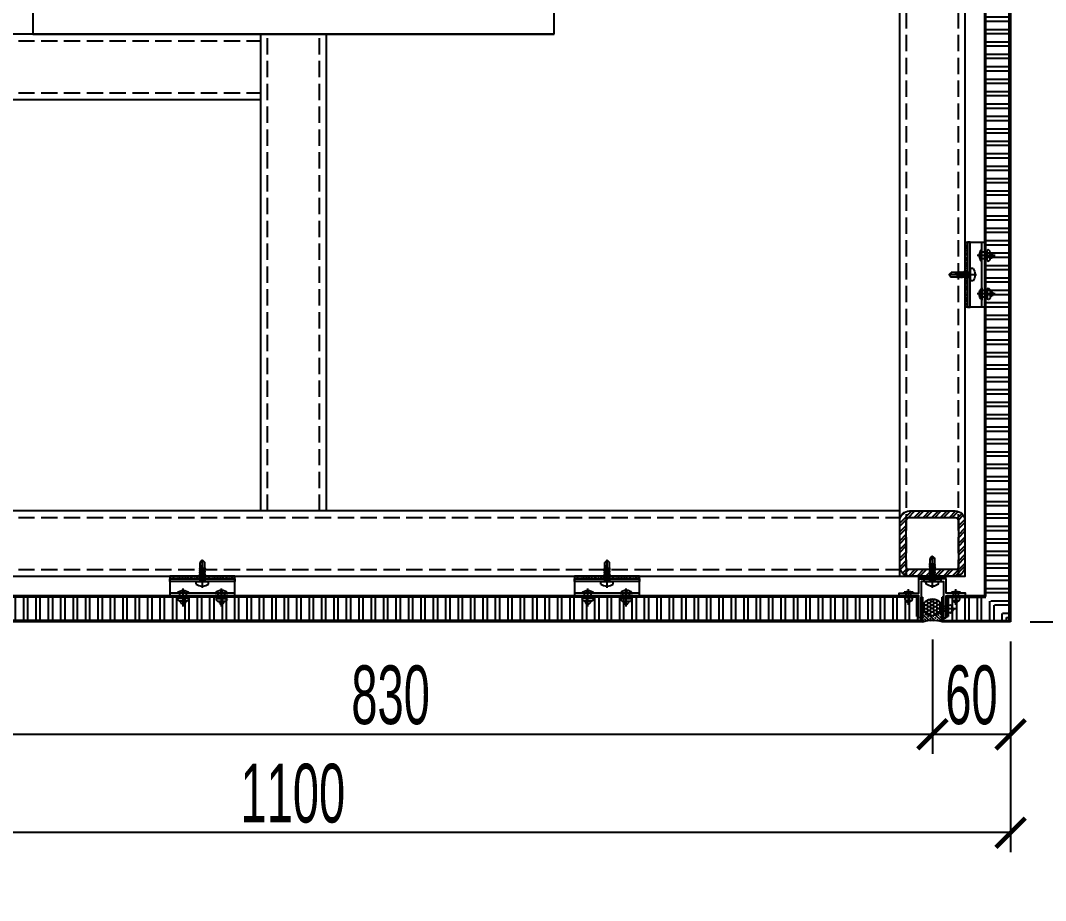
# Model space of a CAD drawing. Extents: x -8792 to 174344, y -43961 to 62816.
# Drawn here: x 20440 to 21226, y -9959 to -9284 of the extents above; entities that cross this region are included whole.
import ezdxf
from ezdxf.xclip import XClip

# ---------------------------------------------------------------- set-up
doc = ezdxf.new("R2010")
doc.units = 0
doc.header["$LTSCALE"] = 50
doc.header["$XCLIPFRAME"] = 0
for name, pattern in [('( Hidden )', [0.375, 0.25, -0.125]), ('CENTER', [2, 1.25, -0.25, 0.25, -0.25]), ('CENTER2', [28.575, 19.05, -3.175, 3.175, -3.175]), ('DASH', [0.35, 0.25, -0.1]), ('DIVIDE', [1.25, 0.5, -0.25, 0, -0.25, 0, -0.25]), ('DOT2', [0.125, 0, -0.125]), ('HIDDEN', [0.375, 0.25, -0.125]), ('JIS_08_15', [17.25, 15, -0.75, 0.75, -0.75])]:
    doc.linetypes.add(name, pattern=pattern)
for name, color, linetype in [('#分隔线', 1, 'JIS_08_15'), ('#标注', 1, 'Continuous'), ('#虚线', 8, 'HIDDEN'), ('#配件', 11, 'Continuous'), ('#钢材', 34, 'Continuous'), ('#铝型材', 3, 'Continuous'), ('2-会议墙身$0$000-灯膜', 4, 'Continuous'), ('6 附件', 6, 'Continuous'), ('8 填充 焊缝', 8, 'Continuous'), ('A-FLOR-OTLN', 4, 'DOT2'), ('GASKET', 150, 'Continuous'), ('hat', 8, 'Continuous'), ('PJ', 4, 'Continuous'), ('STEEL', 34, 'Continuous'), ('TC', 251, 'Continuous'), ('XC', 3, 'Continuous'), ('中心线', 1, 'CENTER2'), ('其他', 4, 'Continuous'), ('吊顶', 7, 'Continuous'), ('螺栓钉类', 241, 'Continuous'), ('铝板', 2, 'Continuous')]:
    doc.layers.add(name, color=color, linetype=linetype)
doc.styles.add('JHZX', font='jrs.shx', dxfattribs={"width": 0.6, "bigfont": 'jhz.shx'})
doc.dimstyles.new('JZBZ-15', dxfattribs={"dimscale": 15, "dimtxt": 3, "dimasz": 1.5, "dimexe": 1, "dimexo": 1, "dimgap": 0.5, "dimtad": 1, "dimdec": 0, "dimdsep": 46, "dimtxsty": 'JHZX', "dimblk1": 'ARCHTICK', "dimblk2": 'ARCHTICK', "dimsah": 1, "dimcen": 0, "dimclrd": 1, "dimclre": 1, "dimclrt": 2, "dimadec": 3, "dimazin": 2, "dimtfac": 1, "dimtdec": 0, "dimtix": 1, "dimtmove": 0, "dimatfit": 3, "dimfxl": 0, "dimtolj": 1, "dimlwd": -1, "dimlwe": -1, "dimarcsym": 0})

# ---------------------------------------------------------------- blocks, each defined once
blk = doc.blocks.new('A$Cbd8d7c8c')
at = {"layer": 'A-FLOR-OTLN', "color": 8}
blk.add_lwpolyline([(-22721.25, -15689.87), (-43719.42, -33393.16, 0.413756), (-43991.61, -36560.98, 0.189672), (122158.17, -126683.04, 0.414786), (124666.02, -124719.49), (133885.17, -48361.88, 0.379931), (116453.25, -23207.95, 0.236452)], format="xyb", dxfattribs=at)
at = {"layer": '吊顶', "const_width": 3}
blk.add_lwpolyline([(36525.16, -42886.24, 0.056654), (31389.8, -41079.32), (30859.09, -40957.78, -0.112536), (21289.45, -36343.72, -0.028917), (3039.01, -19971.01, 0.413532), (-633.62, -19953.38), (-31397.94, -50352.84, 0.414781), (-31416.33, -54033.31, 0.170492), (123964.28, -129414.71, 0.412564), (126841.18, -127143.22), (136317.5, -48655.55, 1.269195), (87076.8, -54393.32)], format="xyb", dxfattribs=at)
blk = doc.blocks.new('A$C4b3b7db2')
at = {"layer": '#铝型材', "color": 8, "linetype": '( Hidden )', "ltscale": 50}
blk.add_lwpolyline([(92, -30), (0, -30), (0, 0), (200, 0), (200, -30), (108, -30), (108, -669.89), (200, -669.89), (200, -699.89), (0, -699.89), (0, -669.89), (92, -669.89)], close=True, dxfattribs=at)
blk = doc.blocks.new('*U104')
at = {"layer": '中心线', "color": 1, "linetype": 'CENTER', "ltscale": 2.357948}
blk.add_line((0, -4.91), (0, 19.39), dxfattribs=at)
at = {"layer": '其他', "color": 4, "linetype": 'Continuous'}
for p, q in [((-2.4, 12.46), (-0.39, 12.75)), ((-2.4, 10.86), (2.4, 11.54)), ((-2.4, 9.26), (2.4, 9.94)), ((-2.4, 7.66), (2.4, 8.34)), ((-1.79, 12.81), (-0.37, 13.08)), ((-1.79, 12.11), (0, 12.45)), ((-1.79, 11.21), (1.79, 11.89)), ((-1.79, 10.51), (1.79, 11.19)), ((-1.79, 9.61), (1.79, 10.29)), ((-1.79, 8.91), (1.79, 9.59)), ((-1.79, 8.01), (1.79, 8.69)), ((-1.79, 7.31), (1.79, 7.99)), ((0.23, 12.49), (1.79, 12.79)), ((0.34, 13.22), (1.79, 13.49)), ((0.48, 12.87), (2.4, 13.14)), ((-2.4, 6.06), (2.4, 6.74)), ((-2.4, 4.46), (2.4, 5.14)), ((-2.4, 2.86), (2.4, 3.54)), ((-2.4, 1.26), (2.4, 1.94)), ((-1.87, 0), (1.79, 0.69)), ((-1.79, 6.41), (1.79, 7.09)), ((-1.79, 5.71), (1.79, 6.39)), ((-1.79, 4.81), (1.79, 5.49)), ((-1.79, 4.11), (1.79, 4.79)), ((-1.79, 3.21), (1.79, 3.89)), ((-1.79, 2.51), (1.79, 3.19)), ((-1.79, 1.61), (1.79, 2.29)), ((-1.79, 0.91), (1.79, 1.59)), ((0, 0), (2.4, 0.34))]:
    blk.add_line(p, q, dxfattribs=at)
at = {"layer": '螺栓钉类', "linetype": 'Continuous'}
for p, q in [((-0.3, 19), (-1.79, 17.51)), ((-1.79, 12.81), (-1.79, 17.51)), ((-0.37, 13.08), (0.3, 19)), ((0, 19), (-0.3, 19)), ((0, 19), (0.3, 19)), ((0.3, 19), (1.79, 17.51)), ((1.79, 13.49), (1.79, 17.51)), ((-2.4, 12.46), (-1.79, 12.81)), ((-2.4, 12.46), (-1.79, 12.11)), ((-2.4, 10.86), (-1.79, 11.21)), ((-2.4, 10.86), (-1.79, 10.51)), ((-2.4, 9.26), (-1.79, 9.61)), ((-2.4, 9.26), (-1.79, 8.91)), ((-2.4, 7.66), (-1.79, 8.01)), ((-1.79, 11.21), (-1.79, 12.11)), ((-1.79, 9.61), (-1.79, 10.51)), ((-1.79, 8.01), (-1.79, 8.91)), ((1.79, 13.49), (2.4, 13.14)), ((1.79, 12.79), (2.4, 13.14)), ((1.79, 11.89), (1.79, 12.79)), ((1.79, 11.89), (2.4, 11.54)), ((1.79, 11.19), (2.4, 11.54)), ((1.79, 10.29), (1.79, 11.19)), ((1.79, 10.29), (2.4, 9.94)), ((1.79, 9.59), (2.4, 9.94)), ((1.79, 8.69), (1.79, 9.59)), ((1.79, 8.69), (2.4, 8.34)), ((1.79, 7.99), (2.4, 8.34)), ((1.79, 7.09), (1.79, 7.99)), ((-4.75, -2.14), (-4.75, 0)), ((-4.75, 0), (-1.99, 0)), ((-2.4, 7.66), (-1.79, 7.31)), ((-2.4, 6.06), (-1.79, 6.41)), ((-2.4, 6.06), (-1.79, 5.71)), ((-2.4, 4.46), (-1.79, 4.81)), ((-2.4, 4.46), (-1.79, 4.11)), ((-2.4, 2.86), (-1.79, 3.21)), ((-2.4, 2.86), (-1.79, 2.51)), ((-2.4, 1.26), (-1.79, 1.61)), ((-2.4, 1.26), (-1.79, 0.91)), ((-1.99, 0), (2.6, 0)), ((-1.79, 6.41), (-1.79, 7.31)), ((-1.79, 4.81), (-1.79, 5.71)), ((-1.79, 3.21), (-1.79, 4.11)), ((-1.79, 1.61), (-1.79, 2.51)), ((-1.79, 0.2), (-1.79, 0.91)), ((1.79, 7.09), (2.4, 6.74)), ((1.79, 6.39), (2.4, 6.74)), ((1.79, 5.49), (1.79, 6.39)), ((1.79, 5.49), (2.4, 5.14)), ((1.79, 4.79), (2.4, 5.14)), ((1.79, 3.89), (1.79, 4.79)), ((1.79, 3.89), (2.4, 3.54)), ((1.79, 3.19), (2.4, 3.54)), ((1.79, 2.29), (1.79, 3.19)), ((1.79, 2.29), (2.4, 1.94)), ((1.79, 1.59), (2.4, 1.94)), ((1.79, 0.69), (1.79, 1.59)), ((1.79, 0.69), (2.4, 0.34)), ((2.4, 0.2), (2.4, 0.34)), ((2.6, 0), (4.75, 0)), ((-0.4, -3.3), (0.4, -3.3)), ((-0.4, -3.69), (-0.4, -3.3)), ((0.4, -3.69), (0.4, -3.3)), ((4.75, -2.14), (4.75, 0))]:
    blk.add_line(p, q, dxfattribs=at)
for centre, radius, start, end in [((-3.34, 21.9), 4.65, 289.46799, 321.50356), ((0.04, 12.89), 0.447, 154.84909, 46.49366), ((-1.99, 0.2), 0.2, 270, 0), ((2.6, 0.2), 0.2, 180, 270), ((0, 4.3), 8, 233.57643, 267.13402), ((0, 4.3), 8, 272.86598, 306.42357)]:
    blk.add_arc(centre, radius, start, end, dxfattribs=at)
blk = doc.blocks.new('jfdm')
h = blk.add_hatch()
h.set_pattern_fill('HONEY', color=0, scale=0.5, style=0)
h.set_pattern_definition([(0, (3e-15, -1.231), (2.38125, 1.374815), [1.5875, -3.175]), (120, (3e-15, -1.231), (-2.38125, 1.374815), [1.5875, -3.175]), (60, (3e-15, -1.231), (3e-07, 2.74963), [-3.175, 1.5875])])
edge = h.paths.add_edge_path()
edge.add_ellipse((7.5, 13.77), major_axis=(0, -7.7), ratio=0.974135, start_angle=0, end_angle=360)
h = blk.add_hatch()
h.set_pattern_fill('ANSI33', color=0, scale=0.5, style=0)
edge = h.paths.add_edge_path()
edge.add_line((7.58, 6.07), (7.5, 6.07))
edge.add_line((7.5, 6.07), (7.38, 6.07))
edge.add_line((7.38, 6.07), (7.26, 6.08))
edge.add_line((7.26, 6.08), (7.14, 6.08))
edge.add_line((7.14, 6.08), (7.02, 6.09))
edge.add_line((7.02, 6.09), (6.9, 6.1))
edge.add_line((6.9, 6.1), (6.78, 6.11))
edge.add_line((6.78, 6.11), (6.66, 6.12))
edge.add_line((6.66, 6.12), (6.55, 6.13))
edge.add_line((6.55, 6.13), (6.43, 6.15))
edge.add_line((6.43, 6.15), (6.31, 6.17))
edge.add_line((6.31, 6.17), (6.19, 6.19))
edge.add_line((6.19, 6.19), (6.07, 6.21))
edge.add_line((6.07, 6.21), (5.96, 6.24))
edge.add_line((5.96, 6.24), (5.84, 6.26))
edge.add_line((5.84, 6.26), (5.72, 6.29))
edge.add_line((5.72, 6.29), (5.61, 6.32))
edge.add_line((5.61, 6.32), (5.49, 6.35))
edge.add_line((5.49, 6.35), (5.38, 6.39))
edge.add_line((5.38, 6.39), (5.26, 6.42))
edge.add_line((5.26, 6.42), (5.15, 6.46))
edge.add_line((5.15, 6.46), (5.04, 6.5))
edge.add_line((5.04, 6.5), (4.92, 6.54))
edge.add_line((4.92, 6.54), (4.81, 6.58))
edge.add_line((4.81, 6.58), (4.7, 6.63))
edge.add_line((4.7, 6.63), (4.59, 6.68))
edge.add_line((4.59, 6.68), (4.48, 6.72))
edge.add_line((4.48, 6.72), (4.37, 6.77))
edge.add_line((4.37, 6.77), (4.26, 6.83))
edge.add_line((4.26, 6.83), (4.15, 6.88))
edge.add_line((4.15, 6.88), (4.05, 6.94))
edge.add_line((4.05, 6.94), (3.94, 6.99))
edge.add_line((3.94, 6.99), (3.84, 7.05))
edge.add_line((3.84, 7.05), (3.73, 7.11))
edge.add_line((3.73, 7.11), (3.63, 7.18))
edge.add_line((3.63, 7.18), (3.53, 7.24))
edge.add_line((3.53, 7.24), (3.43, 7.31))
edge.add_line((3.43, 7.31), (3.33, 7.37))
edge.add_line((3.33, 7.37), (3.23, 7.44))
edge.add_line((3.23, 7.44), (3.13, 7.51))
edge.add_line((3.13, 7.51), (3.03, 7.59))
edge.add_line((3.03, 7.59), (2.94, 7.66))
edge.add_line((2.94, 7.66), (2.84, 7.73))
edge.add_line((2.84, 7.73), (2.75, 7.81))
edge.add_line((2.75, 7.81), (2.66, 7.89))
edge.add_line((2.66, 7.89), (2.57, 7.97))
edge.add_line((2.57, 7.97), (2.48, 8.05))
edge.add_line((2.48, 8.05), (2.39, 8.13))
edge.add_line((2.39, 8.13), (2.3, 8.22))
edge.add_line((2.3, 8.22), (2.22, 8.3))
edge.add_line((2.22, 8.3), (2.13, 8.39))
edge.add_line((2.13, 8.39), (2.05, 8.48))
edge.add_line((2.05, 8.48), (1.97, 8.57))
edge.add_line((1.97, 8.57), (1.89, 8.66))
edge.add_line((1.89, 8.66), (1.81, 8.75))
edge.add_line((1.81, 8.75), (1.73, 8.85))
edge.add_line((1.73, 8.85), (1.66, 8.94))
edge.add_line((1.66, 8.94), (1.58, 9.04))
edge.add_line((1.58, 9.04), (1.51, 9.14))
edge.add_line((1.51, 9.14), (1.44, 9.24))
edge.add_line((1.44, 9.24), (1.37, 9.33))
edge.add_line((1.37, 9.33), (1.3, 9.44))
edge.add_line((1.3, 9.44), (1.24, 9.54))
edge.add_line((1.24, 9.54), (1.17, 9.64))
edge.add_line((1.17, 9.64), (1.11, 9.75))
edge.add_line((1.11, 9.75), (1.05, 9.85))
edge.add_line((1.05, 9.85), (0.98, 9.96))
edge.add_line((0.98, 9.96), (0.93, 10.06))
edge.add_line((0.93, 10.06), (0.87, 10.17))
edge.add_line((0.87, 10.17), (0.81, 10.28))
edge.add_line((0.81, 10.28), (0.76, 10.39))
edge.add_line((0.76, 10.39), (0.71, 10.5))
edge.add_line((0.71, 10.5), (0.66, 10.61))
edge.add_line((0.66, 10.61), (0.61, 10.73))
edge.add_line((0.61, 10.73), (0.57, 10.84))
edge.add_line((0.57, 10.84), (0.52, 10.95))
edge.add_line((0.52, 10.95), (0.48, 11.07))
edge.add_line((0.48, 11.07), (0.44, 11.18))
edge.add_line((0.44, 11.18), (0.4, 11.3))
edge.add_line((0.4, 11.3), (0.36, 11.41))
edge.add_line((0.36, 11.41), (0.32, 11.53))
edge.add_line((0.32, 11.53), (0.29, 11.65))
edge.add_line((0.29, 11.65), (0.26, 11.77))
edge.add_line((0.26, 11.77), (0.23, 11.89))
edge.add_line((0.23, 11.89), (0.2, 12.01))
edge.add_line((0.2, 12.01), (0.17, 12.13))
edge.add_line((0.17, 12.13), (0.15, 12.25))
edge.add_line((0.15, 12.25), (0.13, 12.37))
edge.add_line((0.13, 12.37), (0.1, 12.49))
edge.add_line((0.1, 12.49), (0.09, 12.61))
edge.add_line((0.09, 12.61), (0.07, 12.73))
edge.add_line((0.07, 12.73), (0.05, 12.85))
edge.add_line((0.05, 12.85), (0.04, 12.97))
edge.add_line((0.04, 12.97), (0.03, 13.1))
edge.add_line((0.03, 13.1), (0.02, 13.22))
edge.add_line((0.02, 13.22), (0.01, 13.34))
edge.add_line((0.01, 13.34), (0.01, 13.46))
edge.add_line((0.01, 13.46), (0, 13.59))
edge.add_line((0, 13.59), (0, 13.71))
edge.add_line((0, 13.71), (0, 13.77))
edge.add_line((0, 13.77), (0, 13.77))
edge.add_line((0, 13.77), (0, 0))
edge.add_arc((7.5, -17.11), 18.68, 66.33274, 113.66726, ccw=False)
edge.add_line((15, 0), (15, 13.77))
edge.add_line((15, 13.77), (15, 13.69))
edge.add_line((15, 13.69), (15, 13.62))
edge.add_line((15, 13.62), (15, 13.54))
edge.add_line((15, 13.54), (14.99, 13.46))
edge.add_line((14.99, 13.46), (14.99, 13.38))
edge.add_line((14.99, 13.38), (14.99, 13.31))
edge.add_line((14.99, 13.31), (14.98, 13.23))
edge.add_line((14.98, 13.23), (14.98, 13.15))
edge.add_line((14.98, 13.15), (14.97, 13.07))
edge.add_line((14.97, 13.07), (14.96, 13))
edge.add_line((14.96, 13), (14.95, 12.92))
edge.add_line((14.95, 12.92), (14.95, 12.84))
edge.add_line((14.95, 12.84), (14.94, 12.77))
edge.add_line((14.94, 12.77), (14.93, 12.69))
edge.add_line((14.93, 12.69), (14.91, 12.61))
edge.add_line((14.91, 12.61), (14.9, 12.54))
edge.add_line((14.9, 12.54), (14.89, 12.46))
edge.add_line((14.89, 12.46), (14.88, 12.38))
edge.add_line((14.88, 12.38), (14.86, 12.31))
edge.add_line((14.86, 12.31), (14.85, 12.23))
edge.add_line((14.85, 12.23), (14.83, 12.15))
edge.add_line((14.83, 12.15), (14.82, 12.08))
edge.add_line((14.82, 12.08), (14.8, 12))
edge.add_line((14.8, 12), (14.78, 11.93))
edge.add_line((14.78, 11.93), (14.76, 11.85))
edge.add_line((14.76, 11.85), (14.74, 11.78))
edge.add_line((14.74, 11.78), (14.72, 11.7))
edge.add_line((14.72, 11.7), (14.7, 11.63))
edge.add_line((14.7, 11.63), (14.68, 11.55))
edge.add_line((14.68, 11.55), (14.66, 11.48))
edge.add_line((14.66, 11.48), (14.64, 11.41))
edge.add_line((14.64, 11.41), (14.61, 11.33))
edge.add_line((14.61, 11.33), (14.59, 11.26))
edge.add_line((14.59, 11.26), (14.56, 11.19))
edge.add_line((14.56, 11.19), (14.54, 11.11))
edge.add_line((14.54, 11.11), (14.51, 11.04))
edge.add_line((14.51, 11.04), (14.49, 10.97))
edge.add_line((14.49, 10.97), (14.46, 10.9))
edge.add_line((14.46, 10.9), (14.43, 10.82))
edge.add_line((14.43, 10.82), (14.4, 10.75))
edge.add_line((14.4, 10.75), (14.37, 10.68))
edge.add_line((14.37, 10.68), (14.34, 10.61))
edge.add_line((14.34, 10.61), (14.31, 10.54))
edge.add_line((14.31, 10.54), (14.28, 10.47))
edge.add_line((14.28, 10.47), (14.24, 10.4))
edge.add_line((14.24, 10.4), (14.21, 10.33))
edge.add_line((14.21, 10.33), (14.18, 10.26))
edge.add_line((14.18, 10.26), (14.14, 10.19))
edge.add_line((14.14, 10.19), (14.11, 10.12))
edge.add_line((14.11, 10.12), (14.07, 10.06))
edge.add_line((14.07, 10.06), (14.03, 9.99))
edge.add_line((14.03, 9.99), (14, 9.92))
edge.add_line((14, 9.92), (13.96, 9.85))
edge.add_line((13.96, 9.85), (13.92, 9.79))
edge.add_line((13.92, 9.79), (13.88, 9.72))
edge.add_line((13.88, 9.72), (13.84, 9.66))
edge.add_line((13.84, 9.66), (13.8, 9.59))
edge.add_line((13.8, 9.59), (13.76, 9.53))
edge.add_line((13.76, 9.53), (13.71, 9.46))
edge.add_line((13.71, 9.46), (13.67, 9.4))
edge.add_line((13.67, 9.4), (13.63, 9.33))
edge.add_line((13.63, 9.33), (13.59, 9.27))
edge.add_line((13.59, 9.27), (13.54, 9.21))
edge.add_line((13.54, 9.21), (13.5, 9.15))
edge.add_line((13.5, 9.15), (13.45, 9.08))
edge.add_line((13.45, 9.08), (13.4, 9.02))
edge.add_line((13.4, 9.02), (13.36, 8.96))
edge.add_line((13.36, 8.96), (13.31, 8.9))
edge.add_line((13.31, 8.9), (13.26, 8.84))
edge.add_line((13.26, 8.84), (13.21, 8.78))
edge.add_line((13.21, 8.78), (13.16, 8.72))
edge.add_line((13.16, 8.72), (13.11, 8.67))
edge.add_line((13.11, 8.67), (13.06, 8.61))
edge.add_line((13.06, 8.61), (13.01, 8.55))
edge.add_line((13.01, 8.55), (12.96, 8.49))
edge.add_line((12.96, 8.49), (12.91, 8.44))
edge.add_line((12.91, 8.44), (12.86, 8.38))
edge.add_line((12.86, 8.38), (12.8, 8.33))
edge.add_line((12.8, 8.33), (12.75, 8.27))
edge.add_line((12.75, 8.27), (12.7, 8.22))
edge.add_line((12.7, 8.22), (12.64, 8.16))
edge.add_line((12.64, 8.16), (12.59, 8.11))
edge.add_line((12.59, 8.11), (12.53, 8.06))
edge.add_line((12.53, 8.06), (12.47, 8.01))
edge.add_line((12.47, 8.01), (12.42, 7.96))
edge.add_line((12.42, 7.96), (12.36, 7.91))
edge.add_line((12.36, 7.91), (12.3, 7.86))
edge.add_line((12.3, 7.86), (12.24, 7.81))
edge.add_line((12.24, 7.81), (12.18, 7.76))
edge.add_line((12.18, 7.76), (12.13, 7.71))
edge.add_line((12.13, 7.71), (12.07, 7.66))
edge.add_line((12.07, 7.66), (12.01, 7.62))
edge.add_line((12.01, 7.62), (11.94, 7.57))
edge.add_line((11.94, 7.57), (11.88, 7.52))
edge.add_line((11.88, 7.52), (11.82, 7.48))
edge.add_line((11.82, 7.48), (11.76, 7.43))
edge.add_line((11.76, 7.43), (11.7, 7.39))
edge.add_line((11.7, 7.39), (11.64, 7.35))
edge.add_line((11.64, 7.35), (11.57, 7.31))
edge.add_line((11.57, 7.31), (11.51, 7.26))
edge.add_line((11.51, 7.26), (11.44, 7.22))
edge.add_line((11.44, 7.22), (11.38, 7.18))
edge.add_line((11.38, 7.18), (11.32, 7.14))
edge.add_line((11.32, 7.14), (11.25, 7.1))
edge.add_line((11.25, 7.1), (11.18, 7.06))
edge.add_line((11.18, 7.06), (11.12, 7.03))
edge.add_line((11.12, 7.03), (11.05, 6.99))
edge.add_line((11.05, 6.99), (10.99, 6.95))
edge.add_line((10.99, 6.95), (10.92, 6.92))
edge.add_line((10.92, 6.92), (10.85, 6.88))
edge.add_line((10.85, 6.88), (10.78, 6.85))
edge.add_line((10.78, 6.85), (10.72, 6.81))
edge.add_line((10.72, 6.81), (10.65, 6.78))
edge.add_line((10.65, 6.78), (10.58, 6.75))
edge.add_line((10.58, 6.75), (10.51, 6.72))
edge.add_line((10.51, 6.72), (10.44, 6.69))
edge.add_line((10.44, 6.69), (10.37, 6.66))
edge.add_line((10.37, 6.66), (10.3, 6.63))
edge.add_line((10.3, 6.63), (10.23, 6.6))
edge.add_line((10.23, 6.6), (10.16, 6.57))
edge.add_line((10.16, 6.57), (10.09, 6.54))
edge.add_line((10.09, 6.54), (10.02, 6.52))
edge.add_line((10.02, 6.52), (9.95, 6.49))
edge.add_line((9.95, 6.49), (9.88, 6.47))
edge.add_line((9.88, 6.47), (9.8, 6.44))
edge.add_line((9.8, 6.44), (9.73, 6.42))
edge.add_line((9.73, 6.42), (9.66, 6.4))
edge.add_line((9.66, 6.4), (9.59, 6.38))
edge.add_line((9.59, 6.38), (9.51, 6.35))
edge.add_line((9.51, 6.35), (9.44, 6.33))
edge.add_line((9.44, 6.33), (9.37, 6.31))
edge.add_line((9.37, 6.31), (9.29, 6.3))
edge.add_line((9.29, 6.3), (9.22, 6.28))
edge.add_line((9.22, 6.28), (9.15, 6.26))
edge.add_line((9.15, 6.26), (9.07, 6.24))
edge.add_line((9.07, 6.24), (9, 6.23))
edge.add_line((9, 6.23), (8.93, 6.21))
edge.add_line((8.93, 6.21), (8.85, 6.2))
edge.add_line((8.85, 6.2), (8.78, 6.18))
edge.add_line((8.78, 6.18), (8.7, 6.17))
edge.add_line((8.7, 6.17), (8.63, 6.16))
edge.add_line((8.63, 6.16), (8.55, 6.15))
edge.add_line((8.55, 6.15), (8.48, 6.14))
edge.add_line((8.48, 6.14), (8.4, 6.13))
edge.add_line((8.4, 6.13), (8.33, 6.12))
edge.add_line((8.33, 6.12), (8.25, 6.11))
edge.add_line((8.25, 6.11), (8.18, 6.1))
edge.add_line((8.18, 6.1), (8.1, 6.1))
edge.add_line((8.1, 6.1), (8.03, 6.09))
edge.add_line((8.03, 6.09), (7.95, 6.09))
edge.add_line((7.95, 6.09), (7.88, 6.08))
edge.add_line((7.88, 6.08), (7.8, 6.08))
edge.add_line((7.8, 6.08), (7.73, 6.07))
edge.add_line((7.73, 6.07), (7.65, 6.07))
edge.add_line((7.65, 6.07), (7.58, 6.07))
blk.add_arc((7.5, -17.11), 18.68, 66.33274, 113.66726)
blk.add_ellipse((7.5, 13.77), major_axis=(0, -7.7), ratio=0.974135)
blk = doc.blocks.new('*U327')
at = {"layer": '6 附件', "linetype": 'ByBlock'}
for p, q in [((-3.5, 2.45), (-3.5, 3.15)), ((-3.5, 3.15), (3.5, 3.15)), ((3.5, 2.45), (-3.5, 2.45)), ((-1.8, -2.05), (-1.8, 2.45)), ((1.8, -2.05), (1.8, 2.45)), ((3.5, 3.15), (3.5, 2.45)), ((-1.8, -2.05), (1.8, -2.05)), ((-1.61, -5.58), (-1.8, -5.05)), ((1.8, -5.05), (-1.8, -5.05)), ((-0.63, -6.3), (-1.61, -5.58)), ((-0.55, -6.55), (-0.63, -6.3)), ((0.21, -6.3), (-0.55, -6.55)), ((1.8, -5.05), (0.21, -6.3))]:
    blk.add_line(p, q, dxfattribs=at)
at = {"layer": '6 附件', "linetype": 'DIVIDE'}
blk.add_line((0, -8.05), (0, 5.45), dxfattribs=at)
at = {"layer": '6 附件', "linetype": 'ByBlock'}
for centre, radius, start, end in [((0, -7.91), 11.6, 72.44083, 107.55917), ((-1.46, -3.55), 1.54, 102.68036, 257.31964), ((1.46, -3.55), 1.54, 282.68036, 77.31964)]:
    blk.add_arc(centre, radius, start, end, dxfattribs=at)
blk = doc.blocks.new('A$C09E84542')
at = {"layer": 'hat', "ltscale": 40}
h = blk.add_hatch(dxfattribs=at)
h.set_pattern_fill('ANSI32', color=256)
h.set_pattern_definition([(45, (-2275958.3055, 205986.951), (-3.367596045, 3.367596045), []), (45, (-2275956.0605, 205986.951), (-3.367596045, 3.367596045), [])])
edge = h.paths.add_edge_path()
edge.add_arc((-17.5, -42.5), 7.5, 180, 270, ccw=False)
edge.add_line((-25, -42.5), (-25, -7.5))
edge.add_arc((-17.5, -7.5), 7.5, 90, 180, ccw=False)
edge.add_line((-17.5, 0), (17.5, 0))
edge.add_arc((17.5, -7.5), 7.5, 0, 90, ccw=False)
edge.add_line((25, -7.5), (25, -42.5))
edge.add_arc((17.5, -42.5), 7.5, -90, 0, ccw=False)
edge.add_line((17.5, -50), (-17.5, -50))
edge = h.paths.add_edge_path(flags=16)
edge.add_arc((-17.5, -42.5), 2.5, 180, 270, ccw=False)
edge.add_line((-20, -42.5), (-20, -7.5))
edge.add_arc((-17.5, -7.5), 2.5, 90, 180, ccw=False)
edge.add_line((-17.5, -5), (17.5, -5))
edge.add_arc((17.5, -7.5), 2.5, 0, 90, ccw=False)
edge.add_line((20, -7.5), (20, -42.5))
edge.add_arc((17.5, -42.5), 2.5, -90, 0, ccw=False)
edge.add_line((17.5, -45), (-17.5, -45))
at = {"layer": 'STEEL', "ltscale": 40}
for points in [[(-17.5, -50, -0.414214), (-25, -42.5), (-25, -7.5, -0.414214), (-17.5, 0), (17.5, 0, -0.414214), (25, -7.5), (25, -42.5, -0.414214), (17.5, -50)], [(-17.5, -45, -0.414214), (-20, -42.5), (-20, -7.5, -0.414214), (-17.5, -5), (17.5, -5, -0.414214), (20, -7.5), (20, -42.5, -0.414214), (17.5, -45)]]:
    blk.add_lwpolyline(points, format="xyb", close=True, dxfattribs=at)
blk = doc.blocks.new('*U328')
at = {"layer": '6 附件', "linetype": 'ByBlock'}
for p, q in [((-3.5, 2.45), (-3.5, 3.15)), ((-3.5, 3.15), (3.5, 3.15)), ((3.5, 2.45), (-3.5, 2.45)), ((-1.8, -0.55), (-1.8, 2.45)), ((1.8, -0.55), (1.8, 2.45)), ((3.5, 3.15), (3.5, 2.45)), ((-1.8, -0.55), (1.8, -0.55)), ((-1.61, -4.08), (-1.8, -3.55)), ((1.8, -3.55), (-1.8, -3.55)), ((-0.63, -4.8), (-1.61, -4.08)), ((-0.55, -5.05), (-0.63, -4.8)), ((0.21, -4.8), (-0.55, -5.05)), ((1.8, -3.55), (0.21, -4.8))]:
    blk.add_line(p, q, dxfattribs=at)
at = {"layer": '6 附件', "linetype": 'DIVIDE'}
blk.add_line((0, -6.55), (0, 5.45), dxfattribs=at)
at = {"layer": '6 附件', "linetype": 'ByBlock'}
for centre, radius, start, end in [((0, -7.91), 11.6, 72.44083, 107.55917), ((-1.46, -2.05), 1.54, 102.68036, 257.31964), ((1.46, -2.05), 1.54, 282.68036, 77.31964)]:
    blk.add_arc(centre, radius, start, end, dxfattribs=at)
blk = doc.blocks.new('*U329')
at = {"layer": '#分隔线', "ltscale": 0.3}
blk.add_line((-10.15, 0), (3.6, 0), dxfattribs=at)
at = {"layer": '#配件', "linetype": 'ByBlock'}
for p, q in [((-4.74, 4.58), (-6.3, 3.2)), ((-6.3, 3.2), (-6.3, 0)), ((-6.3, 0), (-6.3, -3.2)), ((-4.01, 3.76), (-4.74, 4.58)), ((-4.01, 3.76), (-4.01, -3.76)), ((-4.01, 2.5), (0, 2.5)), ((0, 4.78), (0, -4.78)), ((-6.3, -3.2), (-4.74, -4.58)), ((-4.74, -4.58), (-4.01, -3.76)), ((-4.01, -2.5), (0, -2.5))]:
    blk.add_line(p, q, dxfattribs=at)
for centre, radius, start, end in [((-6.78, 0), 1.75, 74.13042, 285.86958), ((-4.33, 0), 6.45, 312.19623, 47.80377), ((4.55, 0), 3.05, 149.43291, 210.56709)]:
    blk.add_arc(centre, radius, start, end, dxfattribs=at)
blk = doc.blocks.new('*U326')
at = {"layer": '中心线', "color": 1, "linetype": 'CENTER', "ltscale": 2.357948}
blk.add_line((0, -4.91), (0, 16.39), dxfattribs=at)
at = {"layer": '其他', "color": 4, "linetype": 'Continuous'}
for p, q in [((-2.4, 9.26), (-0.39, 9.55)), ((-2.4, 7.66), (2.4, 8.34)), ((-1.79, 9.61), (-0.37, 9.88)), ((-1.79, 8.91), (0, 9.25)), ((-1.79, 8.01), (1.79, 8.69)), ((-1.79, 7.31), (1.79, 7.99)), ((0.23, 9.29), (1.79, 9.59)), ((0.34, 10.02), (1.79, 10.29)), ((0.48, 9.67), (2.4, 9.94)), ((-2.4, 6.06), (2.4, 6.74)), ((-2.4, 4.46), (2.4, 5.14)), ((-2.4, 2.86), (2.4, 3.54)), ((-2.4, 1.26), (2.4, 1.94)), ((-1.87, 0), (1.79, 0.69)), ((-1.79, 6.41), (1.79, 7.09)), ((-1.79, 5.71), (1.79, 6.39)), ((-1.79, 4.81), (1.79, 5.49)), ((-1.79, 4.11), (1.79, 4.79)), ((-1.79, 3.21), (1.79, 3.89)), ((-1.79, 2.51), (1.79, 3.19)), ((-1.79, 1.61), (1.79, 2.29)), ((-1.79, 0.91), (1.79, 1.59)), ((0, 0), (2.4, 0.34))]:
    blk.add_line(p, q, dxfattribs=at)
at = {"layer": '螺栓钉类', "color": 241, "linetype": 'Continuous'}
for p, q in [((-0.3, 16), (-1.79, 14.51)), ((-0.37, 9.88), (0.3, 16)), ((0, 16), (-0.3, 16)), ((0, 16), (0.3, 16)), ((0.3, 16), (1.79, 14.51)), ((-2.4, 9.26), (-1.79, 9.61)), ((-2.4, 9.26), (-1.79, 8.91)), ((-2.4, 7.66), (-1.79, 8.01)), ((-1.79, 9.61), (-1.79, 14.51)), ((-1.79, 8.01), (-1.79, 8.91)), ((1.79, 10.29), (1.79, 14.51)), ((1.79, 10.29), (2.4, 9.94)), ((1.79, 9.59), (2.4, 9.94)), ((1.79, 8.69), (1.79, 9.59)), ((1.79, 8.69), (2.4, 8.34)), ((1.79, 7.99), (2.4, 8.34)), ((1.79, 7.09), (1.79, 7.99)), ((-4.75, -2.14), (-4.75, 0)), ((-4.75, 0), (-1.99, 0)), ((-2.4, 7.66), (-1.79, 7.31)), ((-2.4, 6.06), (-1.79, 6.41)), ((-2.4, 6.06), (-1.79, 5.71)), ((-2.4, 4.46), (-1.79, 4.81)), ((-2.4, 4.46), (-1.79, 4.11)), ((-2.4, 2.86), (-1.79, 3.21)), ((-2.4, 2.86), (-1.79, 2.51)), ((-2.4, 1.26), (-1.79, 1.61)), ((-2.4, 1.26), (-1.79, 0.91)), ((-1.99, 0), (2.6, 0)), ((-1.79, 6.41), (-1.79, 7.31)), ((-1.79, 4.81), (-1.79, 5.71)), ((-1.79, 3.21), (-1.79, 4.11)), ((-1.79, 1.61), (-1.79, 2.51)), ((-1.79, 0.2), (-1.79, 0.91)), ((1.79, 7.09), (2.4, 6.74)), ((1.79, 6.39), (2.4, 6.74)), ((1.79, 5.49), (1.79, 6.39)), ((1.79, 5.49), (2.4, 5.14)), ((1.79, 4.79), (2.4, 5.14)), ((1.79, 3.89), (1.79, 4.79)), ((1.79, 3.89), (2.4, 3.54)), ((1.79, 3.19), (2.4, 3.54)), ((1.79, 2.29), (1.79, 3.19)), ((1.79, 2.29), (2.4, 1.94)), ((1.79, 1.59), (2.4, 1.94)), ((1.79, 0.69), (1.79, 1.59)), ((1.79, 0.69), (2.4, 0.34)), ((2.4, 0.2), (2.4, 0.34)), ((2.6, 0), (4.75, 0)), ((-0.4, -3.3), (0.4, -3.3)), ((-0.4, -3.69), (-0.4, -3.3)), ((0.4, -3.69), (0.4, -3.3)), ((4.75, -2.14), (4.75, 0))]:
    blk.add_line(p, q, dxfattribs=at)
for centre, radius, start, end in [((-3.34, 18.9), 4.65, 289.46799, 321.50356), ((0.04, 9.69), 0.447, 154.93277, 46.40998), ((-1.99, 0.2), 0.2, 270, 0), ((2.6, 0.2), 0.2, 180, 270), ((0, 4.3), 8, 233.57643, 267.13402), ((0, 4.3), 8, 272.86598, 306.42357)]:
    blk.add_arc(centre, radius, start, end, dxfattribs=at)
blk = doc.blocks.new('A$C11e1ca40')
at = {"layer": 'GASKET'}
h = blk.add_hatch(dxfattribs=at)
h.set_pattern_fill('ANSI33', color=256, scale=0.5, double=1)
h.set_pattern_definition([(45, (-13726.6846, -3571.859), (-2.245064, 2.245064), []), (45, (-13724.4395, -3571.859), (-2.245064, 2.245064), [1.5875, -0.79375])])
h.paths.add_polyline_path([(-25, -2), (25, -2), (25, 0), (-25, 0)])
blk.add_lwpolyline([(-25, -2), (25, -2), (25, 0), (-25, 0), (-25, -2)], dxfattribs=at)
at = {"layer": 'XC'}
for points in [[(-25, -15), (25, -15), (25, -2), (-25, -2)], [(25, -4), (-25, -4), (-25, -2), (25, -2)]]:
    blk.add_lwpolyline(points, close=True, dxfattribs=at)
for points in [[(25, -4), (-25, -4)], [(25, -13), (-25, -13)]]:
    blk.add_lwpolyline(points, dxfattribs=at)
at = {"layer": '6 附件', "xscale": -1, "rotation": 270}
blk.add_blockref('*U329', (-14.72, -13), dxfattribs=at)
at = {"layer": '6 附件', "rotation": 90}
blk.add_blockref('*U329', (14.72, -13), dxfattribs=at)
at = {"layer": '螺栓钉类'}
blk.add_blockref('*U326', (0, -4, 0), dxfattribs=at)
blk = doc.blocks.new('GRER')
at = {"layer": '8 填充 焊缝'}
h = blk.add_hatch(dxfattribs=at)
h.set_pattern_fill('ANSI38', color=256, scale=0.3, angle=180.00213, style=0)
h.set_pattern_definition([(225.0021289, (-3918.6556, -110629.6216), (0.673544235, -0.6734941826), []), (315.0021289, (-3918.6556, -110629.6216), (2.020582652, -0.6734441305), [2.38125, -1.42875])])
h.paths.add_polyline_path([(-70.32, -1335.35), (-49.95, -1335.35), (-49.95, -1337.35), (-70.32, -1337.35)])
at = {"layer": 'TC', "ltscale": 0.5}
h = blk.add_hatch(dxfattribs=at)
h.set_pattern_fill('ANSI32', color=256, scale=2, angle=135, style=0)
h.set_pattern_definition([(180, (-196858.173, -2360.168), (-9e-16, -9.525), []), (180, (-196861.348, -2356.993), (-9e-16, -9.525), [])])
h.paths.add_polyline_path([(-237.94, 231.07), (-241.44, 246.94), (-200.42, 249.07), (-1, -0.35), (-0.97, -1369.35), (-18.94, -1350.35), (-19, -6.66), (-209.08, 231.07)])
h = blk.add_hatch(dxfattribs=at)
h.set_pattern_fill('ANSI32', color=256, scale=2, angle=45, style=0)
h.set_pattern_definition([(90, (-91523.758, 20339.053), (-9.525, 0), []), (90, (-91520.583, 20342.228), (-9.525, 0), [])])
h.paths.add_polyline_path([(-932.11, -1351.34), (-931.91, -1369.35), (-70.98, -1369.35), (-70.98, -1351.35)])
h = blk.add_hatch(dxfattribs=at)
h.set_pattern_fill('ANSI32', color=256, scale=2, angle=45, style=0)
h.set_pattern_definition([(90, (-91182.774, 20339.053), (-9.525, 0), []), (90, (-91179.599, 20342.228), (-9.525, 0), [])])
h.paths.add_polyline_path([(-18.95, -1351.34), (-0.95, -1369.35), (-49.45, -1369.47), (-49.45, -1351.47)])
at = {"layer": '#虚线', "color": 8, "linetype": 'DASH'}
for p, q in [((-39.94, -1335.34), (-39.94, -13.96)), ((-79.94, -1335.34), (-79.94, -27.99))]:
    blk.add_line(p, q, dxfattribs=at)
for points in [[(-865.98, -924.89), (-575, -924.89)], [(-570, -1285.35), (-570, -919.89)], [(-530, -1285.35), (-530, -919.89)], [(-865.98, -964.89), (-575, -964.89)], [(-865.98, -1290.35), (-84.94, -1290.35)], [(-865.98, -1330.35), (-84.94, -1330.35)]]:
    blk.add_lwpolyline(points, dxfattribs=at)
at = {"layer": '#钢材', "ltscale": 10}
blk.add_line((-84.94, -1334.93), (-84.94, -29.74), dxfattribs=at)
for points in [[(-84.9, -1335.34), (-34.94, -1335.34), (-34.94, -12.2)], [(-865.98, -969.89), (-575, -969.89), (-575, -919.89), (-865.98, -919.89), (-865.98, -969.89)], [(-575, -1285.35), (-575, -919.89), (-525, -919.89), (-525, -1285.35), (-575, -1285.35)], [(-865.98, -1335.35), (-84.94, -1335.35), (-84.94, -1285.35), (-865.98, -1285.35), (-865.98, -1335.35)]]:
    blk.add_lwpolyline(points, dxfattribs=at)
at = {"color": 8, "ltscale": 10}
blk.add_lwpolyline([(-350, -919.89), (-9905.53, -919.89)], dxfattribs=at)
at = {"layer": '2-会议墙身$0$000-灯膜'}
blk.add_line((-4675.08, -1050, 0), (-1029.72, -1050, 0), dxfattribs=at)
at = {"layer": '6 附件'}
blk.add_lwpolyline([(-70.32, -1335.35), (-49.95, -1335.35), (-49.95, -1337.35), (-70.32, -1337.35)], close=True, dxfattribs=at)
at = {"layer": 'XC'}
for points in [[(-84.98, -1350.35, -0.414214), (-85.48, -1349.85), (-85.48, -1348.85, -0.414213), (-84.98, -1348.35), (-78.48, -1348.35), (-77.98, -1348.65), (-77.48, -1348.35), (-70.48, -1348.35), (-70.48, -1337.85, -0.414214), (-69.98, -1337.35), (-53.98, -1337.35, -0.414214), (-53.48, -1337.85), (-53.48, -1338.85, -0.414214), (-53.98, -1339.35), (-59.48, -1339.35), (-59.98, -1339.05), (-60.48, -1339.35), (-68.48, -1339.35), (-68.48, -1359.85), (-68.78, -1360.35), (-68.48, -1360.85), (-68.48, -1366.85, -0.414214), (-68.98, -1367.35), (-69.98, -1367.35, -0.414214), (-70.48, -1366.85), (-70.48, -1350.35)], [(-34.95, -1350.35, 0.414214), (-34.45, -1349.85), (-34.45, -1348.85, 0.414213), (-34.95, -1348.35), (-41.45, -1348.35), (-41.95, -1348.65), (-42.45, -1348.35), (-49.45, -1348.35), (-49.45, -1337.85, 0.414214), (-49.95, -1337.35), (-65.95, -1337.35, 0.414214), (-66.45, -1337.85), (-66.45, -1338.85, 0.414214), (-65.95, -1339.35), (-60.45, -1339.35), (-59.95, -1339.05), (-59.45, -1339.35), (-51.45, -1339.35), (-51.45, -1359.85), (-51.15, -1360.35), (-51.45, -1360.85), (-51.45, -1366.85, 0.414214), (-50.95, -1367.35), (-49.95, -1367.35, 0.414214), (-49.45, -1366.85), (-49.45, -1350.35)]]:
    blk.add_lwpolyline(points, format="xyb", close=True, dxfattribs=at)
at = {"layer": '铝板'}
for p, q in [((0, 0), (0.03, -1370.35)), ((-0.97, -1369.35), (-1, -0.35)), ((-68.48, -1369.35), (-68.48, -1351.35)), ((-68.48, -1351.35), (-67.48, -1351.35)), ((-67.48, -1351.35), (-68.48, -1351.35)), ((-68.48, -1351.35), (-68.48, -1369.35)), ((-67.48, -1351.35), (-67.48, -1370.35)), ((-67.48, -1370.35), (-67.48, -1351.35)), ((-51.45, -1351.35), (-52.45, -1351.35)), ((-52.45, -1351.35), (-52.45, -1370.35)), ((-52.45, -1370.35), (-52.45, -1351.35)), ((-52.45, -1351.35), (-51.45, -1351.35)), ((-51.45, -1369.35), (-51.45, -1351.35)), ((-51.45, -1351.35), (-51.45, -1369.35)), ((0.03, -1370.35), (-52.45, -1370.35)), ((-51.45, -1369.35), (-0.97, -1369.35))]:
    blk.add_line(p, q, dxfattribs=at)
at = {"layer": '铝板', "color": 6}
for p, q in [((-20, -7.01), (-19.97, -1349.92)), ((-18.97, -1350.92), (-19, -6.66)), ((-71.98, -1351.35), (-71.98, -1366.35)), ((-70.98, -1366.35), (-70.98, -1350.35)), ((-48.95, -1366.35), (-48.95, -1350.35)), ((-19.94, -1350.35), (-48.95, -1350.35)), ((-48.95, -1350.35), (-48.95, -1366.35)), ((-47.95, -1351.35), (-47.95, -1366.35)), ((-47.95, -1366.35), (-47.95, -1351.35)), ((-47.95, -1351.35), (-18.94, -1351.35)), ((-71.98, -1366.35), (-70.98, -1366.35)), ((-70.98, -1366.35), (-71.98, -1366.35)), ((-47.95, -1366.35), (-48.95, -1366.35)), ((-48.95, -1366.35), (-47.95, -1366.35))]:
    blk.add_line(p, q, dxfattribs=at)
for points in [[(-70.98, -1366.35), (-70.98, -1350.35), (-883.45, -1350.35)], [(-71.98, -1366.35), (-71.98, -1351.35), (-883.45, -1351.35)]]:
    blk.add_lwpolyline(points, dxfattribs=at)
at = {"layer": '铝板'}
for points in [[(-67.48, -1369.35), (-883.45, -1369.35)], [(-67.48, -1370.35), (-883.45, -1370.35)]]:
    blk.add_lwpolyline(points, dxfattribs=at)
at = {"ltscale": 10, "xscale": -2}
blk.add_blockref('A$C4b3b7db2', (-350, -220), dxfattribs=at)
at = {"ltscale": 10, "xscale": -1.000000000000002, "rotation": 90}
blk.add_blockref('A$C11e1ca40', (-34.94, -1104.23), dxfattribs=at)
at = {"rotation": 180}
blk.add_blockref('A$C09E84542', (-59.97, -1335.35), dxfattribs=at)
at = {"ltscale": 10}
for p, rotation in [((-619.85, -1335.34), 0.003969725047242989), ((-309.47, -1335.34), 0.00396972504724299)]:
    blk.add_blockref('A$C11e1ca40', p, dxfattribs=dict(at, rotation=rotation))
at = {"layer": '6 附件'}
for name, p, rotation in [('*U328', (-78.21, -1350.8), 359.9998712724601), ('*U328', (-41.86, -1350.8), 359.9998712724601), ('*U327', (-50, -1360.47), 90)]:
    blk.add_blockref(name, p, dxfattribs=dict(at, rotation=rotation))
at = {"layer": 'PJ', "color": 8, "ltscale": 10, "xscale": -1, "yscale": 0.7999999999968962, "rotation": 0.6340026431692003}
blk.add_blockref('jfdm', (-52.45, -1370.18), dxfattribs=at)
at = {"layer": '螺栓钉类', "xscale": -1}
blk.add_blockref('*U104', (-59.97, -1339.35), dxfattribs=at)
blk = doc.blocks.new('_ARCHTICK')
at = {"color": 0, "linetype": 'ByBlock', "const_width": 0.15}
blk.add_lwpolyline([(-0.5, -0.5), (0.5, 0.5)], dxfattribs=at)
blk = doc.blocks.new('*D308')
at = {"layer": '#标注', "color": 1, "ltscale": 10, "transparency": 16777216}
for p, q in [((20308.52, -9760.44), (20308.52, -9846.7)), ((21139.54, -9759.1), (21139.54, -9846.7)), ((20308.52, -9831.7), (21139.54, -9831.7))]:
    blk.add_line(p, q, dxfattribs=at)
at = {"layer": 'Defpoints', "color": 0, "ltscale": 10, "transparency": 16777216}
for p in [(20308.52, -9745.44), (21139.54, -9744.1), (21139.54, -9831.7)]:
    blk.add_point(p, dxfattribs=at)
at = {"layer": '#标注', "color": 1, "ltscale": 10, "transparency": 16777216, "xscale": 22.5, "yscale": 22.5, "zscale": 22.5, "rotation": 180}
blk.add_blockref('_ARCHTICK', (20308.52, -9831.7), dxfattribs=at)
at = {"layer": '#标注', "color": 1, "ltscale": 10, "transparency": 16777216, "xscale": 22.5, "yscale": 22.5, "zscale": 22.5}
blk.add_blockref('_ARCHTICK', (21139.54, -9831.7), dxfattribs=at)
at = {"layer": '#标注', "color": 2, "ltscale": 10, "transparency": 16777216, "insert": (20724.03, -9801.7), "char_height": 45, "attachment_point": 5, "style": 'JHZX'}
blk.add_mtext('\\A1;830', dxfattribs=at)
blk = doc.blocks.new('*D309')
at = {"layer": '#标注', "color": 1, "ltscale": 10, "transparency": 16777216}
for p, q in [((21139.54, -9759.1), (21139.54, -9846.7)), ((21199.54, -9760.44), (21199.54, -9846.7)), ((21139.54, -9831.7), (21199.54, -9831.7))]:
    blk.add_line(p, q, dxfattribs=at)
at = {"layer": 'Defpoints', "color": 0, "ltscale": 10, "transparency": 16777216}
for p in [(21139.54, -9744.1), (21199.54, -9745.44), (21199.54, -9831.7)]:
    blk.add_point(p, dxfattribs=at)
at = {"layer": '#标注', "color": 1, "ltscale": 10, "transparency": 16777216, "xscale": 22.5, "yscale": 22.5, "zscale": 22.5, "rotation": 180}
blk.add_blockref('_ARCHTICK', (21139.54, -9831.7), dxfattribs=at)
at = {"layer": '#标注', "color": 1, "ltscale": 10, "transparency": 16777216, "xscale": 22.5, "yscale": 22.5, "zscale": 22.5}
blk.add_blockref('_ARCHTICK', (21199.54, -9831.7), dxfattribs=at)
at = {"layer": '#标注', "color": 2, "ltscale": 10, "transparency": 16777216, "insert": (21169.54, -9801.7), "char_height": 45, "attachment_point": 5, "style": 'JHZX'}
blk.add_mtext('\\A1;60', dxfattribs=at)
blk = doc.blocks.new('*D310')
at = {"layer": '#标注', "color": 1, "ltscale": 10, "transparency": 16777216}
for p, q in [((20098.51, -9760.44), (20098.51, -9922.1)), ((21199.54, -9760.44), (21199.54, -9922.1)), ((21199.54, -9907.1), (20098.51, -9907.1))]:
    blk.add_line(p, q, dxfattribs=at)
at = {"layer": 'Defpoints', "color": 0, "ltscale": 10, "transparency": 16777216}
for p in [(20098.51, -9745.44), (21199.54, -9745.44), (20098.51, -9907.1)]:
    blk.add_point(p, dxfattribs=at)
at = {"layer": '#标注', "color": 1, "ltscale": 10, "transparency": 16777216, "xscale": 22.5, "yscale": 22.5, "zscale": 22.5, "rotation": 180}
blk.add_blockref('_ARCHTICK', (20098.51, -9907.1), dxfattribs=at)
at = {"layer": '#标注', "color": 1, "ltscale": 10, "transparency": 16777216, "xscale": 22.5, "yscale": 22.5, "zscale": 22.5}
blk.add_blockref('_ARCHTICK', (21199.54, -9907.1), dxfattribs=at)
at = {"layer": '#标注', "color": 2, "ltscale": 10, "transparency": 16777216, "insert": (20649.02, -9877.1), "char_height": 45, "attachment_point": 5, "style": 'JHZX'}
blk.add_mtext('\\A1;1100', dxfattribs=at)
blk = doc.blocks.new('*D311')
at = {"layer": '#标注', "color": 1, "ltscale": 10, "transparency": 16777216}
for p, q in [((21214.51, -8375.09), (21406.49, -8375.09)), ((21391.49, -9745.44), (21391.49, -8375.09)), ((21214.54, -9745.44), (21406.49, -9745.44))]:
    blk.add_line(p, q, dxfattribs=at)
at = {"layer": 'Defpoints', "color": 0, "ltscale": 10, "transparency": 16777216}
for p in [(21199.51, -8375.09), (21391.49, -8375.09), (21199.54, -9745.44)]:
    blk.add_point(p, dxfattribs=at)
at = {"layer": '#标注', "color": 1, "ltscale": 10, "transparency": 16777216, "xscale": 22.5, "yscale": 22.5, "zscale": 22.5}
for p, rotation in [((21391.49, -8375.09), 90), ((21391.49, -9745.44), 270)]:
    blk.add_blockref('_ARCHTICK', p, dxfattribs=dict(at, rotation=rotation))
at = {"layer": '#标注', "color": 2, "ltscale": 10, "transparency": 16777216, "insert": (21361.49, -9060.27), "char_height": 45, "attachment_point": 5, "rotation": 90, "style": 'JHZX'}
blk.add_mtext('\\A1;1370', dxfattribs=at)

msp = doc.modelspace()

# ---------------------------------------------------------------- block references
at = {"ltscale": 10}
ref = msp.add_blockref('A$Cbd8d7c8c', (-20242.468, 78224.561), dxfattribs=at)
XClip(ref).set_block_clipping_path([(33737.5024453482, -58253.8739175466), (58527.5008306247, -28195.842069268)])
ref = msp.add_blockref('A$Cbd8d7c8c', (22321.982, 94074.685), dxfattribs=at)
XClip(ref).set_block_clipping_path([(76291.0063025201, -72283.9918497168), (103268.9259821397, -47877.3086105986)])
ref = msp.add_blockref('GRER', (22861.041, -8375.091))
XClip(ref).set_block_clipping_path([(-5612.0066281782, -2679.7201561243), (-3701.9913236134, 1634.0470836415)])
ref = msp.add_blockref('GRER', (21199.507, -8375.091))
XClip(ref).set_block_clipping_path([(-2002.5017468249, -2670.9529163587), (939.5273157459, 1634.0470836415)])

# ---------------------------------------------------------------- dimensions: what is measured, and where the dimension line sits
at = {"layer": '#标注', "ltscale": 10}
dim = msp.add_linear_dim(base=(21391.485, -8375.091), p1=(21199.54, -9745.441), p2=(21199.507, -8375.091), angle=90, dimstyle='JZBZ-15', dxfattribs=at)
dim.commit()
dim.dimension.update_dxf_attribs({"geometry": '*D311', "text_midpoint": (21361.485, -9060.266)})
dim = msp.add_linear_dim(base=(20098.507, -9907.095), p1=(21199.54, -9745.441), p2=(20098.507, -9745.441), text='1100', dimstyle='JZBZ-15', dxfattribs=at)
dim.commit()
dim.dimension.update_dxf_attribs({"geometry": '*D310', "text_midpoint": (20649.024, -9877.095)})
dim = msp.add_linear_dim(base=(21139.54, -9831.699), p1=(20308.523, -9745.441), p2=(21139.54, -9744.101), text='830', dimstyle='JZBZ-15', override={"dimtmove": 1}, dxfattribs=at)
dim.commit()
dim.dimension.update_dxf_attribs({"geometry": '*D308', "text_midpoint": (20724.032, -9801.699)})
dim = msp.add_linear_dim(base=(21199.54, -9831.699), p1=(21139.54, -9744.101), p2=(21199.54, -9745.441), dimstyle='JZBZ-15', override={"dimtmove": 1}, dxfattribs=at)
dim.commit()
dim.dimension.update_dxf_attribs({"geometry": '*D309', "text_midpoint": (21169.54, -9801.699)})

doc.saveas('drawing.dxf')
